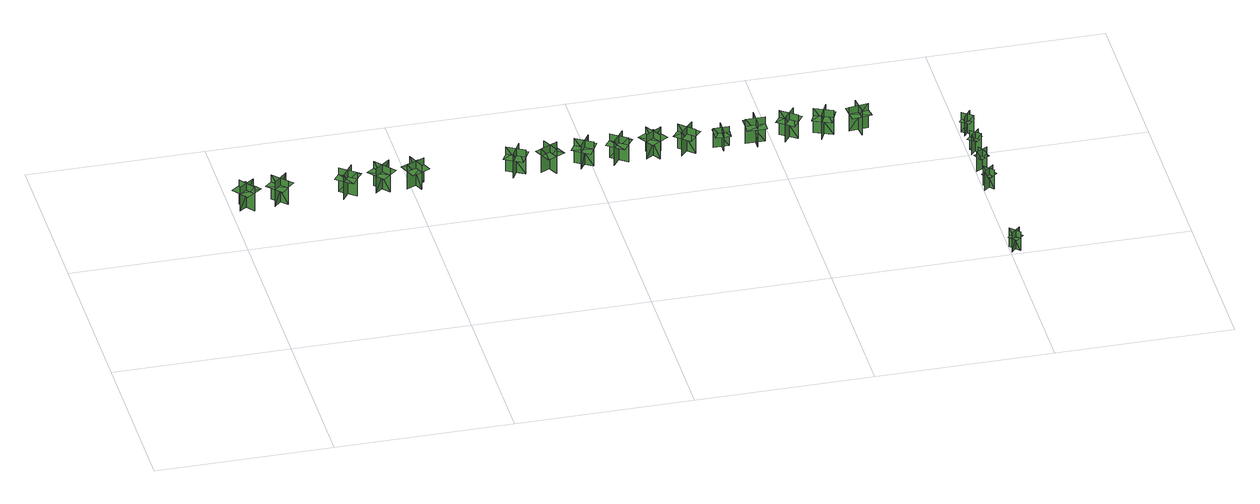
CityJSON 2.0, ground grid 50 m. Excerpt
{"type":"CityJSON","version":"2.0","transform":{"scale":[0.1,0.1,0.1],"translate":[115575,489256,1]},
"CityObjects":{
"tree1":{"type":"SolitaryVegetationObject","geometry":[{"type":"MultiSurface","lod":"1","boundaries":[[[0,1,2]],[[0,2,3]],[[4,5,6]],[[4,6,7]],[[8,9,10]],[[8,10,11]],[[8,11,12]],[[8,12,13]]]}]},
"tree2":{"type":"SolitaryVegetationObject","geometry":[{"type":"MultiSurface","lod":"1","boundaries":[[[14,15,16]],[[14,16,17]],[[18,19,20]],[[18,20,21]],[[22,23,24]],[[22,24,25]],[[22,25,26]],[[22,26,27]]]}]},
"tree3":{"type":"SolitaryVegetationObject","geometry":[{"type":"MultiSurface","lod":"1","boundaries":[[[28,29,30]],[[28,30,31]],[[32,33,34]],[[32,34,35]],[[36,37,38]],[[36,38,39]],[[36,39,40]],[[36,40,41]]]}]},
"tree4":{"type":"SolitaryVegetationObject","geometry":[{"type":"MultiSurface","lod":"1","boundaries":[[[42,43,44]],[[42,44,45]],[[46,47,48]],[[46,48,49]],[[50,51,52]],[[50,52,53]],[[50,53,54]],[[50,54,55]]]}]},
"tree5":{"type":"SolitaryVegetationObject","geometry":[{"type":"MultiSurface","lod":"1","boundaries":[[[56,57,58]],[[56,58,59]],[[60,61,62]],[[60,62,63]],[[64,65,66]],[[64,66,67]],[[64,67,68]],[[64,68,69]]]}]},
"tree6":{"type":"SolitaryVegetationObject","geometry":[{"type":"MultiSurface","lod":"1","boundaries":[[[70,71,72]],[[70,72,73]],[[74,75,76]],[[74,76,77]],[[78,79,80]],[[78,80,81]],[[78,81,82]],[[78,82,83]]]}]},
"tree7":{"type":"SolitaryVegetationObject","geometry":[{"type":"MultiSurface","lod":"1","boundaries":[[[84,85,86]],[[84,86,87]],[[88,89,90]],[[88,90,91]],[[92,93,94]],[[92,94,95]],[[92,95,96]],[[92,96,97]]]}]},
"tree8":{"type":"SolitaryVegetationObject","geometry":[{"type":"MultiSurface","lod":"1","boundaries":[[[98,99,100]],[[98,100,101]],[[102,103,104]],[[102,104,105]],[[106,107,108]],[[106,108,109]],[[106,109,110]],[[106,110,111]]]}]},
"tree9":{"type":"SolitaryVegetationObject","geometry":[{"type":"MultiSurface","lod":"1","boundaries":[[[112,113,114]],[[112,114,115]],[[116,117,118]],[[116,118,119]],[[120,121,122]],[[120,122,123]],[[120,123,124]],[[120,124,125]]]}]},
"tree10":{"type":"SolitaryVegetationObject","geometry":[{"type":"MultiSurface","lod":"1","boundaries":[[[126,127,128]],[[126,128,129]],[[130,131,132]],[[130,132,133]],[[134,135,136]],[[134,136,137]],[[134,137,138]],[[134,138,139]]]}]},
"tree11":{"type":"SolitaryVegetationObject","geometry":[{"type":"MultiSurface","lod":"1","boundaries":[[[140,141,142]],[[140,142,143]],[[144,145,146]],[[144,146,147]],[[148,149,150]],[[148,150,151]],[[148,151,152]],[[148,152,153]]]}]},
"tree12":{"type":"SolitaryVegetationObject","geometry":[{"type":"MultiSurface","lod":"1","boundaries":[[[154,155,156]],[[154,156,157]],[[158,159,160]],[[158,160,161]],[[162,163,164]],[[162,164,165]],[[162,165,166]],[[162,166,167]]]}]},
"tree13":{"type":"SolitaryVegetationObject","geometry":[{"type":"MultiSurface","lod":"1","boundaries":[[[168,169,170]],[[168,170,171]],[[172,173,174]],[[172,174,175]],[[176,177,178]],[[176,178,179]],[[176,179,180]],[[176,180,181]]]}]},
"tree14":{"type":"SolitaryVegetationObject","geometry":[{"type":"MultiSurface","lod":"1","boundaries":[[[182,183,184]],[[182,184,185]],[[186,187,188]],[[186,188,189]],[[190,191,192]],[[190,192,193]],[[190,193,194]],[[190,194,195]]]}]},
"tree15":{"type":"SolitaryVegetationObject","geometry":[{"type":"MultiSurface","lod":"1","boundaries":[[[196,197,198]],[[196,198,199]],[[200,201,202]],[[200,202,203]],[[204,205,206]],[[204,206,207]],[[204,207,208]],[[204,208,209]]]}]},
"tree16":{"type":"SolitaryVegetationObject","geometry":[{"type":"MultiSurface","lod":"1","boundaries":[[[210,211,212]],[[210,212,213]],[[214,215,216]],[[214,216,217]],[[218,219,220]],[[218,220,221]],[[218,221,222]],[[218,222,223]]]}]},
"tree17":{"type":"SolitaryVegetationObject","geometry":[{"type":"MultiSurface","lod":"1","boundaries":[[[224,225,226]],[[224,226,227]],[[228,229,230]],[[228,230,231]],[[232,233,234]],[[232,234,235]],[[232,235,236]],[[232,236,237]]]}]},
"tree18":{"type":"SolitaryVegetationObject","geometry":[{"type":"MultiSurface","lod":"1","boundaries":[[[238,239,240]],[[238,240,241]],[[242,243,244]],[[242,244,245]],[[246,247,248]],[[246,248,249]],[[246,249,250]],[[246,250,251]]]}]},
"tree19":{"type":"SolitaryVegetationObject","geometry":[{"type":"MultiSurface","lod":"1","boundaries":[[[252,253,254]],[[252,254,255]],[[256,257,258]],[[256,258,259]],[[260,261,262]],[[260,262,263]],[[260,263,264]],[[260,264,265]]]}]},
"tree20":{"type":"SolitaryVegetationObject","geometry":[{"type":"MultiSurface","lod":"1","boundaries":[[[266,267,268]],[[266,268,269]],[[270,271,272]],[[270,272,273]],[[274,275,276]],[[274,276,277]],[[274,277,278]],[[274,278,279]]]}]},
"tree21":{"type":"SolitaryVegetationObject","geometry":[{"type":"MultiSurface","lod":"1","boundaries":[[[280,281,282]],[[280,282,283]],[[284,285,286]],[[284,286,287]],[[288,289,290]],[[288,290,291]],[[288,291,292]],[[288,292,293]]]}]}
},
"vertices":[
[28,723,4],[60,678,4],[60,678,81],[28,723,81],[22,687,4],[66,719,4],[66,719,81],[22,687,81],[22,687,60],[38,664,60],[83,697,60],[66,719,60],[50,742,60],[5,709,60],
[119,685,6],[158,724,6],[158,724,83],[119,685,83],[155,685,6],[117,724,6],[117,724,83],[155,685,83],[155,685,61],[175,704,61],[136,743,61],[117,724,61],[97,705,61],[136,665,61],
[339,722,5],[307,677,5],[307,677,82],[339,722,82],[303,717,5],[347,684,5],[347,684,82],[303,717,82],[303,717,61],[286,694,61],[331,662,61],[347,684,61],[364,706,61],[319,739,61],
[400,686,6],[443,721,6],[443,721,83],[400,686,83],[437,682,6],[402,724,6],[402,724,83],[437,682,83],[437,682,61],[458,699,61],[423,742,61],[402,724,61],[380,707,61],[416,664,61],
[524,679,3],[503,730,3],[503,730,80],[524,679,80],[538,713,3],[487,691,3],[487,691,80],[538,713,80],[538,713,59],[527,739,59],[477,717,59],[487,691,59],[498,666,59],[549,688,59],
[814,685,5],[766,712,5],[766,712,82],[814,685,82],[804,721,5],[777,672,5],[777,672,82],[804,721,82],[804,721,60],[780,734,60],[753,686,60],[777,672,60],[801,659,60],[828,707,60],
[906,705,5],[857,681,5],[857,681,82],[906,705,82],[872,717,5],[896,668,5],[896,668,82],[872,717,82],[872,717,60],[847,705,60],[871,656,60],[896,668,60],[921,680,60],[897,729,60],
[966,674,4],[996,720,4],[996,720,81],[966,674,81],[1002,682,4],[956,711,4],[956,711,81],[1002,682,81],[1002,682,59],[1017,705,59],[971,735,59],[956,711,59],[941,688,59],[988,658,59],
[1090,715,5],[1057,670,5],[1057,670,82],[1090,715,82],[1054,710,5],[1098,677,5],[1098,677,82],[1054,710,82],[1054,710,61],[1037,687,61],[1082,654,61],[1098,677,61],[1115,699,61],[1070,732,61],
[1149,681,5],[1196,710,5],[1196,710,82],[1149,681,82],[1185,672,5],[1156,720,5],[1156,720,82],[1185,672,82],[1185,672,61],[1209,687,61],[1180,734,61],[1156,720,61],[1132,705,61],[1161,658,61],
[1284,677,5],[1243,714,5],[1243,714,82],[1284,677,82],[1282,714,5],[1245,672,5],[1245,672,82],[1282,714,82],[1282,714,60],[1261,732,60],[1225,691,60],[1245,672,60],[1266,654,60],[1303,696,60],
[1381,692,6],[1337,693,6],[1337,693,67],[1381,692,67],[1361,714,6],[1360,669,6],[1360,669,67],[1361,714,67],[1361,714,50],[1339,714,50],[1338,670,50],[1360,669,50],[1382,669,50],[1383,713,50],
[1455,667,5],[1455,723,5],[1455,723,82],[1455,667,82],[1481,693,5],[1426,693,5],[1426,693,82],[1481,693,82],[1481,693,61],[1481,721,61],[1426,721,61],[1426,693,61],[1425,666,61],[1481,665,61],
[1569,678,8],[1525,710,8],[1525,710,85],[1569,678,85],[1564,714,8],[1531,670,8],[1531,670,85],[1564,714,85],[1564,714,64],[1542,731,64],[1509,686,64],[1531,670,64],[1554,653,64],[1586,698,64],
[1668,680,5],[1617,703,5],[1617,703,82],[1668,680,82],[1655,715,5],[1632,664,5],[1632,664,82],[1655,715,82],[1655,715,61],[1630,726,61],[1607,676,61],[1632,664,61],[1658,653,61],[1680,704,61],
[1736,715,5],[1743,660,5],[1743,660,82],[1736,715,82],[1713,686,5],[1768,693,5],[1768,693,82],[1713,686,82],[1713,686,61],[1717,659,61],[1772,666,61],[1768,693,61],[1765,720,61],[1710,714,61],
[2004,12,1],[2030,37,1],[2030,37,62],[2004,12,62],[2028,12,1],[2028,12,62],[2003,38,62],[2003,38,1],[2027,13,42],[2038,23,42],[2018,44,42],[2007,34,42],[1996,23,42],[2016,2,42],
[2029,323,1],[2005,350,1],[2005,350,63],[2029,323,63],[2031,347,1],[2031,347,63],[2003,323,63],[2003,323,1],[2030,346,43],[2020,357,43],[1998,338,43],[2008,327,43],[2018,316,43],[2039,335,43],
[2035,434,3],[2003,417,3],[2003,417,65],[2035,434,65],[2012,441,3],[2012,441,65],[2029,409,65],[2029,409,3],[2013,440,45],[1999,433,45],[2013,407,45],[2026,414,45],[2039,421,45],[2026,447,45],
[2033,528,3],[2009,501,3],[2009,501,65],[2033,528,65],[2009,526,3],[2009,526,65],[2036,503,65],[2036,503,3],[2010,525,45],[2000,514,45],[2022,495,45],[2032,506,45],[2042,518,45],[2020,537,45],
[2008,617,2],[2037,596,2],[2037,596,64],[2008,617,64],[2012,594,2],[2012,594,64],[2033,623,64],[2033,623,2],[2012,595,44],[2024,586,44],[2042,609,44],[2030,618,44],[2017,627,44],[2000,604,44]
]}
